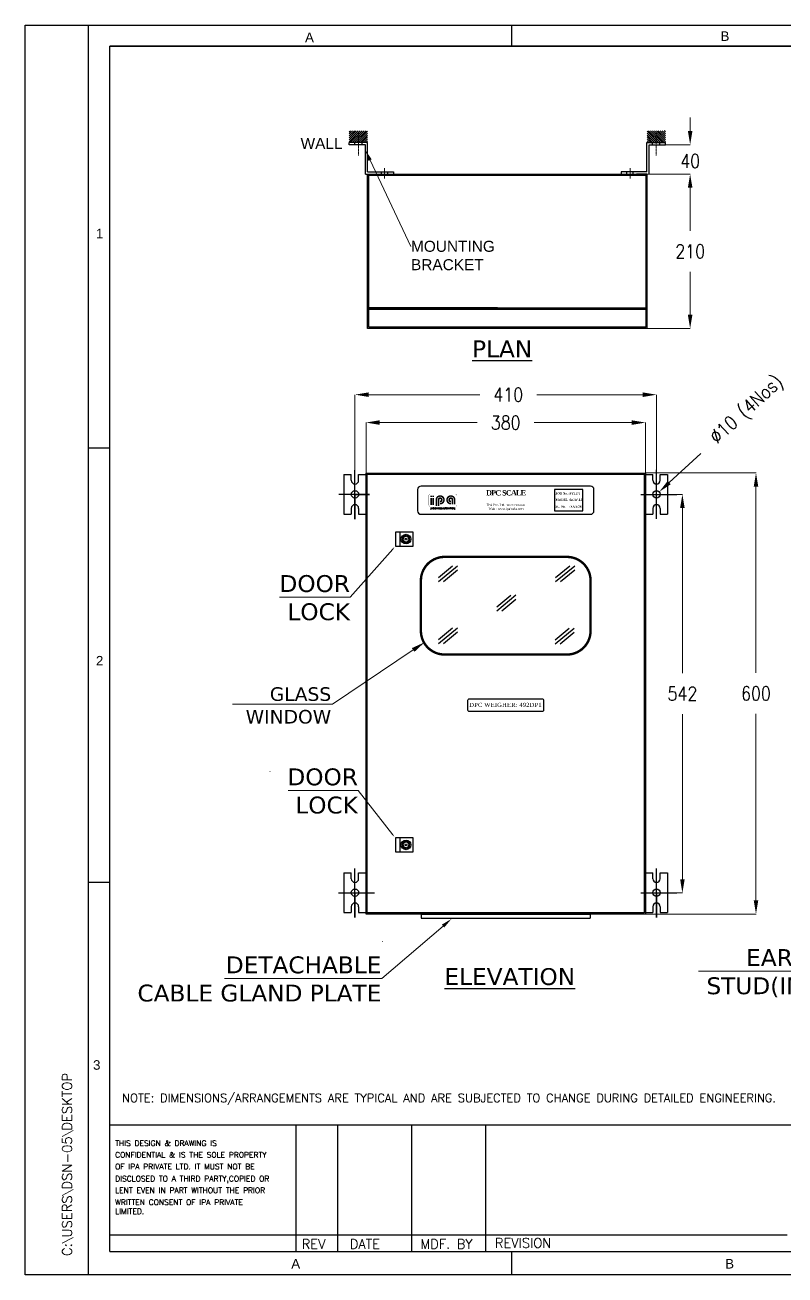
# Model space of a CAD drawing. Header units: inches. Extents: x 784 to 2184505, y 7 to 371504.
# Drawn here: x 232071 to 287668, y 275330 to 366831 of the extents above; entities that cross this region are included whole.
import ezdxf
from ezdxf import colors
from ezdxf.entities.mleader import LeaderData, LeaderLine
from ezdxf.enums import TextEntityAlignment as Align
from ezdxf.math import Vec2, Vec3

# ---------------------------------------------------------------- set-up
doc = ezdxf.new("R2010")
doc.units = ezdxf.units.IN
doc.header["$MEASUREMENT"] = 0
doc.linetypes.add('CENTER', pattern=[2, 1.25, -0.25, 0.25, -0.25])
doc.layers.add('DRG', color=2, linetype='Continuous')
doc.layers.add('SHEET', color=10, linetype='Continuous')
doc.styles.add('R_RomanS', font='romans.shx', dxfattribs={"width": 0.85})
doc.styles.add('ROMAMC', font='romanc.shx', dxfattribs={"height": 7})
doc.styles.add('ROMANC', font='romanc.shx', dxfattribs={"height": 5})
doc.styles.add('ROMAND', font='romand', dxfattribs={"height": 3})
doc.styles.add('ROMANT', font='romant', dxfattribs={"width": 1.3, "height": 4})
doc.styles.get("Standard").update_dxf_attribs({"font": 'arial.ttf'})
doc.dimstyles.get("Standard").update_dxf_attribs({"dimtxt": 0.18, "dimasz": 0.18, "dimexe": 0.18, "dimexo": 0.0625, "dimgap": 0.09, "dimtad": 0, "dimtih": 1, "dimtoh": 1, "dimdec": 4, "dimzin": 0, "dimdsep": 46, "dimtxsty": 'Standard', "dimcen": 0.09, "dimadec": 0, "dimazin": 0, "dimtfac": 1, "dimtdec": 4, "dimtofl": 0, "dimtmove": 0, "dimatfit": 3, "dimfxl": 1, "dimtolj": 1, "dimtzin": 0, "dimarcsym": 0})

# ---------------------------------------------------------------- blocks, each defined once
blk = doc.blocks.new('*D82')
at = {"layer": 'Defpoints', "color": 0}
for p in [(278268, 332475), (280163, 332475), (278268, 303299)]:
    blk.add_point(p, dxfattribs=at)
at = {"layer": 'SHEET', "color": 253, "linetype": 'Continuous', "lineweight": 9}
for p, q in [((278268, 332475), (280164, 332475)), ((278268, 303299), (280164, 303299))]:
    blk.add_line(p, q, dxfattribs=at)
at = {"layer": 'SHEET', "color": 251, "linetype": 'Continuous', "lineweight": 9}
for p, q in [((280163, 331475), (280163, 319387)), ((280163, 304299), (280163, 316387))]:
    blk.add_line(p, q, dxfattribs=at)
at = {"layer": 'SHEET', "color": 251}
for points in [[(280330, 331475), (279997, 331475), (280163, 332475)], [(279997, 304299), (280330, 304299), (280163, 303299)]]:
    blk.add_solid(points, dxfattribs=at)
at = {"layer": 'SHEET', "color": 0, "insert": (280163, 317887), "char_height": 1000, "attachment_point": 5, "style": 'R_RomanS'}
blk.add_mtext('\\A1;542', dxfattribs=at)
blk = doc.blocks.new('*D83')
at = {"layer": 'Defpoints', "color": 0}
for p in [(278268, 339770), (256210, 332475), (278268, 332475)]:
    blk.add_point(p, dxfattribs=at)
at = {"layer": 'SHEET', "color": 253, "linetype": 'Continuous', "lineweight": 9}
for p, q in [((256210, 332475), (256210, 339771)), ((278268, 332475), (278268, 339771))]:
    blk.add_line(p, q, dxfattribs=at)
at = {"layer": 'SHEET', "color": 251, "linetype": 'Continuous', "lineweight": 9}
for p, q in [((257210, 339770), (265334, 339770)), ((277268, 339770), (269519, 339770))]:
    blk.add_line(p, q, dxfattribs=at)
at = {"layer": 'SHEET', "color": 251}
for points in [[(257210, 339937), (257210, 339604), (256210, 339770)], [(277268, 339604), (277268, 339937), (278268, 339770)]]:
    blk.add_solid(points, dxfattribs=at)
at = {"layer": 'SHEET', "color": 0, "insert": (267426, 339770), "char_height": 1000, "attachment_point": 5, "style": 'R_RomanS'}
blk.add_mtext('\\A1;410', dxfattribs=at)
blk = doc.blocks.new('*D84')
at = {"layer": 'Defpoints', "color": 0}
for p in [(277461, 337729), (257017, 334035), (277461, 334035)]:
    blk.add_point(p, dxfattribs=at)
at = {"layer": 'SHEET', "color": 253, "linetype": 'Continuous', "lineweight": 9}
for p, q in [((257017, 334035), (257017, 337729)), ((277461, 334035), (277461, 337729))]:
    blk.add_line(p, q, dxfattribs=at)
at = {"layer": 'SHEET', "color": 251, "linetype": 'Continuous', "lineweight": 9}
for p, q in [((258017, 337729), (265144, 337729)), ((276461, 337729), (269328, 337729))]:
    blk.add_line(p, q, dxfattribs=at)
at = {"layer": 'SHEET', "color": 251}
for points in [[(258017, 337895), (258017, 337562), (257017, 337729)], [(276461, 337562), (276461, 337895), (277461, 337729)]]:
    blk.add_solid(points, dxfattribs=at)
at = {"layer": 'SHEET', "color": 0, "insert": (267236, 337729), "char_height": 1000, "attachment_point": 5, "style": 'R_RomanS'}
blk.add_mtext('\\A1;380', dxfattribs=at)
blk = doc.blocks.new('*D85')
at = {"layer": 'Defpoints', "color": 0}
for p in [(278070, 332293), (278466, 332657)]:
    blk.add_point(p, dxfattribs=at)
at = {"layer": 'SHEET', "color": 251, "linetype": 'Continuous', "lineweight": 9}
blk.add_line((281523, 335468), (279202, 333334), dxfattribs=at)
at = {"layer": 'SHEET', "color": 253, "linetype": 'Continuous', "lineweight": 9}
blk.add_line((278268, 332475), (278268, 332475), dxfattribs=at)
blk.add_line((278268, 332475), (278268, 332475), dxfattribs=at)
at = {"layer": 'SHEET', "color": 251}
blk.add_solid([(279089, 333456), (279315, 333211), (278466, 332657)], dxfattribs=at)
at = {"layer": 'SHEET', "color": 0, "insert": (284924, 338596), "char_height": 1000, "attachment_point": 5, "rotation": 42.60543, "style": 'R_RomanS'}
blk.add_mtext('\\A1;%%c10 (4Nos)', dxfattribs=at)
blk = doc.blocks.new('*D86')
at = {"layer": 'Defpoints', "color": 0}
for p in [(277461, 334038), (277461, 301755), (285547, 301755)]:
    blk.add_point(p, dxfattribs=at)
at = {"layer": 'SHEET', "color": 253, "linetype": 'Continuous', "lineweight": 9}
for p, q in [((277461, 334038), (285548, 334038)), ((277461, 301755), (285548, 301755))]:
    blk.add_line(p, q, dxfattribs=at)
at = {"layer": 'SHEET', "color": 251, "linetype": 'Continuous', "lineweight": 9}
for p, q in [((285547, 333038), (285547, 319397)), ((285547, 302755), (285547, 316397))]:
    blk.add_line(p, q, dxfattribs=at)
at = {"layer": 'SHEET', "color": 251}
for points in [[(285714, 333038), (285381, 333038), (285547, 334038)], [(285381, 302755), (285714, 302755), (285547, 301755)]]:
    blk.add_solid(points, dxfattribs=at)
at = {"layer": 'SHEET', "color": 0, "insert": (285547, 317897), "char_height": 1000, "attachment_point": 5, "style": 'R_RomanS'}
blk.add_mtext('\\A1;600', dxfattribs=at)
blk = doc.blocks.new('*D88')
at = {"layer": 'Defpoints', "color": 0}
for p in [(277573, 355913), (280731, 355913), (277573, 344615)]:
    blk.add_point(p, dxfattribs=at)
at = {"layer": 'SHEET', "color": 253, "linetype": 'Continuous', "lineweight": 9}
for p, q in [((277573, 355913), (280731, 355913)), ((277573, 344615), (280731, 344615))]:
    blk.add_line(p, q, dxfattribs=at)
at = {"layer": 'SHEET', "color": 251, "linetype": 'Continuous', "lineweight": 9}
for p, q in [((280731, 354913), (280731, 351764)), ((280731, 345615), (280731, 348764))]:
    blk.add_line(p, q, dxfattribs=at)
at = {"layer": 'SHEET', "color": 251}
for points in [[(280898, 354913), (280564, 354913), (280731, 355913)], [(280564, 345615), (280898, 345615), (280731, 344615)]]:
    blk.add_solid(points, dxfattribs=at)
at = {"layer": 'SHEET', "color": 0, "insert": (280731, 350264), "char_height": 1000, "attachment_point": 5, "style": 'R_RomanS'}
blk.add_mtext('\\A1;210', dxfattribs=at)
blk = doc.blocks.new('*D89')
at = {"layer": 'Defpoints', "color": 0}
for p in [(278918, 358065), (280731, 358065), (279582, 355913)]:
    blk.add_point(p, dxfattribs=at)
at = {"layer": 'SHEET', "color": 251, "linetype": 'Continuous', "lineweight": 9}
for p, q in [((280731, 359065), (280731, 360065)), ((280731, 354913), (280731, 353913))]:
    blk.add_line(p, q, dxfattribs=at)
at = {"layer": 'SHEET', "color": 253, "linetype": 'Continuous', "lineweight": 9}
for p, q in [((278918, 358065), (280731, 358065)), ((279582, 355913), (280731, 355913))]:
    blk.add_line(p, q, dxfattribs=at)
at = {"layer": 'SHEET', "color": 251}
for points in [[(280564, 359065), (280898, 359065), (280731, 358065)], [(280898, 354913), (280564, 354913), (280731, 355913)]]:
    blk.add_solid(points, dxfattribs=at)
at = {"layer": 'SHEET', "color": 0, "insert": (280731, 356866), "char_height": 1000, "attachment_point": 5, "style": 'R_RomanS'}
blk.add_mtext('\\A1;40', dxfattribs=at)

msp = doc.modelspace()

# ---------------------------------------------------------------- hatches: boundary and pattern name
h = msp.add_hatch()
h.set_pattern_fill('ANSI31', color=256, scale=806.993007, style=0)
h.set_pattern_definition([(45, (362258.31, 390723.83), (-71.32878, 71.32878), [])])
h.paths.add_polyline_path([(255781.95961, 359095.70299), (255781.95961, 358226.56523), (257126.94795, 358226.56523), (257126.94795, 359095.70299)])
h = msp.add_hatch()
h.set_pattern_fill('ANSI31', color=256, scale=806.993007, angle=180, style=0)
h.set_pattern_definition([(135, (172447.37, 390723.83), (71.32878, 71.32878), [])])
h.paths.add_polyline_path([(278923.71876, 359095.70299), (278923.71876, 358226.56523), (277578.73042, 358226.56523), (277578.73042, 359095.70299)])

# ---------------------------------------------------------------- linework, layer by layer
at = {"color": 1, "linetype": 'CENTER', "lineweight": 9, "ltscale": 10}
for p, q in [((256460.21603, 357280.84695, 6066.45786), (256460.21603, 358969.17135, 6066.45786)), ((278245.46234, 357280.84695, 6066.45786), (278245.46234, 358969.17135, 6066.45786))]:
    msp.add_line(p, q, dxfattribs=at)
at = {"color": 0, "ltscale": 20}
for p, q in [((257132.609, 358226.56523, 6066.45786), (255787.62066, 358226.56523, 6066.45786)), ((256971.2104, 358065.16663, 6066.45786), (255787.62066, 358065.16663, 6066.45786)), ((256971.2104, 355913.18528, 6066.45786), (256971.2104, 358065.16663, 6066.45786)), ((257132.609, 356074.58388, 6066.45786), (257132.609, 358226.56523, 6066.45786)), ((277573.06937, 356074.58388, 6066.45786), (277573.06937, 358226.56523, 6066.45786)), ((277573.06937, 358226.56523, 6066.45786), (278918.05771, 358226.56523, 6066.45786)), ((277734.46797, 355913.18528, 6066.45786), (277734.46797, 358065.16663, 6066.45786)), ((277734.46797, 358065.16663, 6066.45786), (278918.05771, 358065.16663, 6066.45786)), ((266641.58053, 346121.67013, 6066.45786), (257132.609, 346121.67013, 6066.45786)), ((257132.609, 346121.67013, 6066.45786), (277573.06937, 346121.67013, 6066.45786)), ((257132.609, 346035.59088, 6066.45786), (277573.06937, 346035.59088, 6066.45786)), ((256210.08155, 330666.28508, 6066.45786), (256210.08155, 334249.79777, 6066.45786)), ((257017.17575, 334034.88951, 6066.45786), (257017.17575, 331129.71468, 6066.45786)), ((277460.99859, 334034.88951, 6066.45786), (277460.99859, 331129.71468, 6066.45786)), ((278267.8904, 330682.94668, 6066.45786), (278267.8904, 334266.45937, 6066.45786)), ((255403.18974, 333927.29044, 6066.45786), (255403.18974, 331022.11561, 6066.45786)), ((255403.18974, 333927.29044, 6066.45786), (255941.18508, 333927.29044, 6066.45786)), ((255941.18508, 333500.50569, 6066.45786), (255941.18508, 333927.29044, 6066.45786)), ((256479.18042, 333500.50569, 6066.45786), (256479.18042, 333927.29044, 6066.45786)), ((256479.18042, 333927.29044, 6066.45786), (257017.17575, 333927.29044, 6066.45786)), ((277460.99859, 333927.29044, 6066.45786), (277998.99393, 333927.29044, 6066.45786)), ((277998.99393, 333500.50569, 6066.45786), (277998.99393, 333927.29044, 6066.45786)), ((278536.98926, 333500.50569, 6066.45786), (278536.98926, 333927.29044, 6066.45786)), ((278536.98926, 333927.29044, 6066.45786), (279074.9846, 333927.29044, 6066.45786)), ((279074.9846, 333927.29044, 6066.45786), (279074.9846, 331022.11561, 6066.45786)), ((257271.79145, 332458.04143, 6066.45786), (255019.45568, 332458.04143, 6066.45786)), ((256210.08155, 332474.70303, 6066.45786), (256210.08155, 330666.28508, 6066.45786)), ((256210.08155, 332458.04143, 6066.45786), (257271.79145, 332458.04143, 6066.45786)), ((277125.24667, 332474.70303, 6066.45786), (279766.57766, 332474.70303, 6066.45786)), ((255941.18508, 331448.90036, 6066.45786), (255941.18508, 331022.11561, 6066.45786)), ((256479.18042, 331448.90036, 6066.45786), (256479.18042, 331022.11561, 6066.45786)), ((277998.99393, 331448.90036, 6066.45786), (277998.99393, 331022.11561, 6066.45786)), ((278536.98926, 331448.90036, 6066.45786), (278536.98926, 331022.11561, 6066.45786)), ((255403.18974, 331022.11561, 6066.45786), (255941.18508, 331022.11561, 6066.45786)), ((256479.18042, 331022.11561, 6066.45786), (257017.17575, 331022.11561, 6066.45786)), ((277460.99859, 331022.11561, 6066.45786), (277998.99393, 331022.11561, 6066.45786)), ((278536.98926, 331022.11561, 6066.45786), (279074.9846, 331022.11561, 6066.45786)), ((255403.18974, 304767.94313, 6066.45786), (255403.18974, 301862.76831, 6066.45786)), ((255403.18974, 304767.94313, 6066.45786), (255941.18508, 304767.94313, 6066.45786)), ((255941.18508, 304341.15839, 6066.45786), (255941.18508, 304767.94313, 6066.45786)), ((256210.08155, 301506.93778, 6066.45786), (256210.08155, 305090.45047, 6066.45786)), ((256479.18042, 304341.15839, 6066.45786), (256479.18042, 304767.94313, 6066.45786)), ((256479.18042, 304767.94313, 6066.45786), (257017.17575, 304767.94313, 6066.45786)), ((277460.99859, 304767.94313, 6066.45786), (277998.99393, 304767.94313, 6066.45786)), ((277998.99393, 304341.15839, 6066.45786), (277998.99393, 304767.94313, 6066.45786)), ((278267.8904, 301506.93778, 6066.45786), (278267.8904, 305090.45047, 6066.45786)), ((278536.98926, 304341.15839, 6066.45786), (278536.98926, 304767.94313, 6066.45786)), ((278536.98926, 304767.94313, 6066.45786), (279074.9846, 304767.94313, 6066.45786)), ((279074.9846, 304767.94313, 6066.45786), (279074.9846, 301862.76831, 6066.45786)), ((257017.17575, 304660.34407, 6066.45786), (257017.17575, 301755.16924, 6066.45786)), ((277460.99859, 304660.34407, 6066.45786), (277460.99859, 301755.16924, 6066.45786)), ((255000.28744, 303298.69412, 6066.45786), (257641.61843, 303298.69412, 6066.45786)), ((256210.08155, 303315.35572, 6066.45786), (256210.08155, 301506.93778, 6066.45786)), ((277125.24667, 303298.69412, 6066.45786), (279766.57766, 303298.69412, 6066.45786)), ((278267.8904, 303315.35572, 6066.45786), (278267.8904, 301506.93778, 6066.45786)), ((255941.18508, 302289.55306, 6066.45786), (255941.18508, 301862.76831, 6066.45786)), ((256479.18042, 302289.55306, 6066.45786), (256479.18042, 301862.76831, 6066.45786)), ((277998.99393, 302289.55306, 6066.45786), (277998.99393, 301862.76831, 6066.45786)), ((278536.98926, 302289.55306, 6066.45786), (278536.98926, 301862.76831, 6066.45786)), ((255403.18974, 301862.76831, 6066.45786), (255941.18508, 301862.76831, 6066.45786)), ((256479.18042, 301862.76831, 6066.45786), (257017.17575, 301862.76831, 6066.45786)), ((261052.14079, 301755.16924, 6066.45786), (267239.08717, 301755.16924, 6066.45786)), ((261052.14079, 301755.16924, 6066.45786), (261052.14079, 301440.967, 6066.45786)), ((267239.08717, 301755.16924, 6066.45786), (273426.03355, 301755.16924, 6066.45786)), ((273426.03355, 301755.16924, 6066.45786), (273426.03355, 301440.967, 6066.45786)), ((277460.99859, 301862.76831, 6066.45786), (277998.99393, 301862.76831, 6066.45786)), ((278536.98926, 301862.76831, 6066.45786), (279074.9846, 301862.76831, 6066.45786))]:
    msp.add_line(p, q, dxfattribs=at)
for p, q in [((255787.62066, 358065.16663, 6066.45786), (255787.62066, 358226.56523, 6066.45786)), ((256191.21836, 358065.16663, 6066.45786), (256191.21836, 358226.56523, 6066.45786)), ((256729.2137, 358065.16663, 6066.45786), (256729.2137, 358226.56523, 6066.45786)), ((277976.46467, 358065.16663, 6066.45786), (277976.46467, 358226.56523, 6066.45786)), ((278514.46001, 358065.16663, 6066.45786), (278514.46001, 358226.56523, 6066.45786)), ((278918.05771, 358065.16663, 6066.45786), (278918.05771, 358226.56523, 6066.45786)), ((257132.609, 356074.58388, 6066.45786), (257889.95992, 356074.58388, 6066.45786)), ((257889.95992, 356074.58388, 6066.45786), (259022.1643, 356074.58388, 6066.45786)), ((258144.87077, 355913.18528, 6066.45786), (258144.87077, 356074.58388, 6066.45786)), ((258603.76277, 355913.18528, 6066.45786), (258603.76277, 356074.58388, 6066.45786)), ((259022.1643, 356074.58388, 6066.45786), (259022.1643, 355913.18528, 6066.45786)), ((276815.71845, 356074.58388, 6066.45786), (275683.51407, 356074.58388, 6066.45786)), ((275683.51407, 356074.58388, 6066.45786), (275683.51407, 355913.18528, 6066.45786)), ((276101.9156, 355913.18528, 6066.45786), (276101.9156, 356074.58388, 6066.45786)), ((276560.8076, 355913.18528, 6066.45786), (276560.8076, 356074.58388, 6066.45786)), ((277573.06937, 356074.58388, 6066.45786), (276815.71845, 356074.58388, 6066.45786)), ((256971.2104, 355913.18528, 6066.45786), (257132.609, 355913.18528, 6066.45786)), ((257132.609, 355913.18528, 6066.45786), (257889.95992, 355913.18528, 6066.45786)), ((277573.06937, 355913.18528, 6066.45786), (276815.71845, 355913.18528, 6066.45786)), ((259481.39986, 329723.55735, -6066.45786), (259481.39986, 328667.75934, -6066.45786)), ((259919.23332, 329399.43941, -6066.45786), (259919.23332, 329468.51918, -6066.45786)), ((259968.39357, 329399.52143, -6066.45786), (259968.39357, 329468.58044, -6066.45786)), ((259919.23332, 328991.87728, -6066.45786), (259919.23332, 328922.7975, -6066.45786)), ((259968.39357, 328991.79526, -6066.45786), (259968.39357, 328922.73625, -6066.45786)), ((259481.39986, 307344.41508, -6066.45786), (259481.39986, 306288.61707, -6066.45786)), ((259919.23332, 307020.29714, -6066.45786), (259919.23332, 307089.37692, -6066.45786)), ((259919.23332, 306612.73501, -6066.45786), (259919.23332, 306543.65524, -6066.45786)), ((259968.39357, 307020.37916, -6066.45786), (259968.39357, 307089.43817, -6066.45786)), ((259968.39357, 306612.65299, -6066.45786), (259968.39357, 306543.59398, -6066.45786)), ((261052.14079, 301440.967, 6066.45786), (273426.03355, 301440.967, 6066.45786))]:
    msp.add_line(p, q)
at = {"color": 1, "linetype": 'CENTER', "lineweight": 9, "ltscale": 20}
for p, q in [((258374.31677, 355606.30818, 6066.45786), (258374.31677, 356343.56616, 6066.45786)), ((276331.3616, 355606.30818, 6066.45786), (276331.3616, 356343.56616, 6066.45786))]:
    msp.add_line(p, q, dxfattribs=at)
at = {"linetype": 'Continuous', "ltscale": 5}
for p, q in [((262314.06764, 326085.11399, 6066.45786), (263713.85595, 327239.37963, 6066.45786)), ((262314.06764, 326377.36412, 6066.45786), (263347.88874, 327231.37888, 6066.45786)), ((262680.03485, 326085.11399, 6066.45786), (263713.85595, 326939.12876, 6066.45786)), ((270886.15907, 326085.11399, 6066.45786), (272285.94738, 327239.37963, 6066.45786)), ((270886.15907, 326377.36412, 6066.45786), (271919.98017, 327231.37888, 6066.45786)), ((271252.12628, 326085.11399, 6066.45786), (272285.94738, 326939.12876, 6066.45786)), ((266588.13841, 323957.17111, 6066.45786), (267987.92672, 325111.43676, 6066.45786)), ((266588.13841, 324249.42124, 6066.45786), (267621.95951, 325103.43601, 6066.45786)), ((266954.10562, 323957.17111, 6066.45786), (267987.92672, 324811.18588, 6066.45786)), ((262314.06764, 321553.44316, 6066.45786), (263713.85595, 322707.70881, 6066.45786)), ((262314.06764, 321845.69329, 6066.45786), (263347.88874, 322699.70805, 6066.45786)), ((262680.03485, 321553.44316, 6066.45786), (263713.85595, 322407.45793, 6066.45786)), ((270852.81703, 321534.05826, 6066.45786), (272252.60534, 322688.3239, 6066.45786)), ((270852.81703, 321826.30838, 6066.45786), (271886.63813, 322680.32315, 6066.45786)), ((271218.78424, 321534.05826, 6066.45786), (272252.60534, 322388.07303, 6066.45786))]:
    msp.add_line(p, q, dxfattribs=at)
at = {"color": 252, "linetype": 'ByBlock', "lineweight": 9}
for p, q in [((255849.2123, 324942.28727, 6066.45786), (250676.89276, 324942.28727, 6066.45786)), ((255868.58014, 324942.28727, 6066.45786), (255849.2123, 324942.28727, 6066.45786)), ((249993.86481, 312188.69538, 6066.45786), (249974.49697, 312188.69538, 6066.45786)), ((256449.2933, 310791.80055, 6066.45786), (251326.47234, 310791.80055, 6066.45786)), ((256449.2933, 310791.80055, 6066.45786), (256429.92547, 310791.80055, 6066.45786)), ((258225.48749, 299748.76353, 6066.45786), (258192.16442, 299748.76353, 6066.45786)), ((258147.04147, 297034.18479, 6066.45786), (246665.98579, 297034.18479, 6066.45786)), ((258166.40931, 297034.18479, 6066.45786), (258147.04147, 297034.18479, 6066.45786))]:
    msp.add_line(p, q, dxfattribs=at)
at = {"color": 252, "lineweight": 9}
msp.add_line((293645.46302, 297567.0649, 6066.45786), (281330.71686, 297567.0649, 6066.45786), dxfattribs=at)
at = {"color": 0, "ltscale": 20, "elevation": 6066.45786}
for points in [[(257132.609, 355913.18528), (277573.06937, 355913.18528), (277573.06937, 344615.28319), (257132.609, 344615.28319)], [(257218.68826, 355827.10602), (277486.99011, 355827.10602), (277486.99011, 344701.36244), (257218.68826, 344701.36244)], [(257017.17575, 334034.88951), (277460.99859, 334034.88951), (277460.99859, 301755.16924), (257017.17575, 301755.16924)], [(257103.25501, 333948.81025), (277374.91933, 333948.81025), (277374.91933, 301841.2485), (257103.25501, 301841.2485)]]:
    msp.add_lwpolyline(points, close=True, dxfattribs=at)
at = {"linetype": 'ByBlock', "ltscale": 100, "elevation": 6066.45786}
for points in [[(261042.83084, 331014.92222), (273435.3435, 331014.92222, 0.4142135624), (273693.52085, 331273.09957), (273693.52085, 332822.16365, 0.4142135624), (273435.3435, 333080.341), (261042.83084, 333080.341, 0.4142135624), (260784.65349, 332822.16365), (260784.65349, 331273.09957, 0.4142135624)], [(264562.30444, 316594.43936), (269915.86991, 316594.43936, 0.4142135624), (270027.40252, 316705.97197), (270027.40252, 317375.16765, 0.4142135624), (269915.86991, 317486.70027), (264562.30444, 317486.70027, 0.4142135624), (264450.77182, 317375.16765), (264450.77182, 316705.97197, 0.4142135624)]]:
    msp.add_lwpolyline(points, format="xyb", close=True, dxfattribs=at)
at = {"color": 7, "const_width": 13.45614, "elevation": 6066.45786}
msp.add_lwpolyline([(263559.86697, 332497.88692), (261722.74461, 332497.88692, 0.4142135624), (261610.61009, 332385.7524), (261610.61009, 331709.51083, 0.4142135624), (261722.74461, 331597.3763), (263559.86697, 331597.3763, 0.4142135624), (263672.00149, 331709.51083), (263672.00149, 332385.7524, 0.4142135624)], format="xyb", close=True, dxfattribs=at)
at = {"color": 7, "const_width": 112.13453, "elevation": 6066.45786}
for points in [[(261777.72619, 332277.63336), (261777.72619, 332389.76788)], [(261777.72619, 331697.60657), (261777.72619, 332213.42538)], [(261934.71453, 332277.63336), (261934.71453, 332389.76788)], [(261934.71453, 331697.60657), (261934.71453, 332213.42538)], [(262158.98358, 331623.60491), (262158.98358, 332072.14302)]]:
    msp.add_lwpolyline(points, dxfattribs=at)
for points in [[(262158.98358, 332072.14302, -2.4142135624), (262439.3199, 331791.8067)], [(262315.97192, 331623.60491), (262315.97192, 332072.14302, -2.4142135624), (262439.3199, 331948.79504)], [(263504.59789, 331735.73944), (263504.59789, 332072.14302, 2.4142135624), (263224.26158, 331791.8067)], [(263347.60956, 331735.73944), (263347.60956, 332072.14302, 2.4142135624), (263224.26158, 331948.79504)]]:
    msp.add_lwpolyline(points, format="xyb", dxfattribs=at)
at = {"ltscale": 100, "elevation": 6066.45786}
msp.add_lwpolyline([(270802.94558, 331273.09957), (272868.36436, 331273.09957), (272868.36436, 332822.16365), (270802.94558, 332822.16365)], close=True, dxfattribs=at)
at = {"elevation": -6066.45786}
for points in [[(259198.40245, 329723.55735), (260440.22796, 329723.55735), (260440.22796, 328667.75934), (259198.40245, 328667.75934)], [(259198.40245, 307344.41508), (260440.22796, 307344.41508), (260440.22796, 306288.61707), (259198.40245, 306288.61707)]]:
    msp.add_lwpolyline(points, close=True, dxfattribs=at)
at = {"color": 252, "linetype": 'ByBlock', "lineweight": 9, "elevation": 6066.45786}
for points in [[(258970.76498, 328467.40553), (255868.58014, 324942.28727)], [(260466.02515, 321081.7784), (254565.22923, 317123.52619)], [(247247.32107, 317123.52619), (254565.22923, 317123.52619)], [(258980.04874, 307550.58466), (256449.2933, 310791.80055)], [(262654.33795, 300871.80794), (258166.40931, 297034.18479)]]:
    msp.add_lwpolyline(points, dxfattribs=at)
at = {"color": 0, "ltscale": 20}
for centre in [(256210.08155, 332474.70303, 6066.45786), (278267.8904, 332474.70303, 6066.45786), (256210.08155, 303315.35572, 6066.45786), (278267.8904, 303315.35572, 6066.45786)]:
    msp.add_circle(centre, 268.99767, dxfattribs=at)
for centre, radius in [((259944.15349, 329195.65834, -6066.45786), 354.87942), ((259944.15349, 329195.65834, -6066.45786), 59.9416), ((259944.15349, 306816.51608, -6066.45786), 354.87942), ((259944.15349, 306816.51608, -6066.45786), 59.9416)]:
    msp.add_circle(centre, radius)
for centre, start, end in [((256210.18275, 333500.50569, 6066.45786), 180, 0), ((278267.99159, 333500.50569, 6066.45786), 180, 0), ((256210.18275, 331448.90036, 6066.45786), 0, 180), ((278267.99159, 331448.90036, 6066.45786), 0, 180), ((256210.18275, 304341.15839, 6066.45786), 180, 0), ((278267.99159, 304341.15839, 6066.45786), 180, 0), ((256210.18275, 302289.55306, 6066.45786), 0, 180), ((278267.99159, 302289.55306, 6066.45786), 0, 180)]:
    msp.add_arc(centre, 268.99767, start, end, dxfattribs=at)
for centre, radius, start, end in [((259944.15349, 329195.65834, -6066.45786), 273.99645, 95.218303772, 264.781696228), ((259944.15349, 329195.65834, -6066.45786), 273.99645, 275.0755120609, 84.9244879391), ((259944.15349, 329195.65834, -6066.45786), 205.29914, 96.9720241923, 263.0279758077), ((259944.15349, 329195.65834, -6066.45786), 205.29914, 276.7808445728, 83.2191554272), ((259944.15349, 306816.51608, -6066.45786), 273.99645, 95.218303772, 264.781696228), ((259944.15349, 306816.51608, -6066.45786), 205.29914, 96.9720241923, 263.0279758077), ((259944.15349, 306816.51608, -6066.45786), 273.99645, 275.0755120609, 84.9244879391), ((259944.15349, 306816.51608, -6066.45786), 205.29914, 276.7808445728, 83.2191554272)]:
    msp.add_arc(centre, radius, start, end)
at = {"color": 252, "lineweight": 9}
for points in [[(258943.83992, 328491.10019, 6066.45786), (259112.93295, 328628.95584, 6066.45786), (258997.69003, 328443.71087, 6066.45786)], [(259008.31841, 307572.65774, 6066.45786), (259112.48724, 307380.96661, 6066.45786), (258951.77906, 307528.51157, 6066.45786)], [(262566.92777, 300974.03024, 6066.45786), (263267.67171, 301396.26901, 6066.45786), (262741.74813, 300769.58565, 6066.45786)]]:
    msp.add_solid(points, dxfattribs=at)
at = {"color": 252}
msp.add_solid([(260373.5047, 321219.704, 6066.45786), (261293.57874, 321636.90111, 6066.45786), (260558.5456, 320943.8528, 6066.45786)], dxfattribs=at)
at = {"layer": 'DRG', "color": 7, "const_width": 176.15028, "elevation": 6066.45786}
for points in [[(262764.76003, 327895.90174, 0.4142135624), (261032.76243, 326163.90414, 0.4142135624)], [(273445.41191, 326163.90414, 0.4142135624), (271713.41431, 327895.90174, 0.4142135624)], [(261032.76243, 322479.07176, 0.4142135624), (262764.76003, 320747.07416, 0.4142135624)], [(271713.41431, 320747.07416, 0.4142135624), (273445.41191, 322479.07176, 0.4142135624)]]:
    msp.add_lwpolyline(points, format="xyb", dxfattribs=at)
for points in [[(271713.41431, 327895.90174), (262764.76003, 327895.90174)], [(261032.76243, 326163.90414), (261032.76243, 322479.07176)], [(273445.41191, 322479.07176), (273445.41191, 326163.90414)], [(271713.41431, 320747.07416), (262764.76003, 320747.07416)]]:
    msp.add_lwpolyline(points, dxfattribs=at)
at = {"layer": 'SHEET', "color": 124, "linetype": 'Continuous', "true_color": 0x00a183}
for p, q in [((236725.08975, 275329.78858, 12132.91572), (236725.08975, 366811.21585, 12132.91572)), ((267689.2716, 365289.619, 12132.91572), (267689.2716, 366830.97488, 12132.91572)), ((238273.29884, 365289.619, 12132.91572), (359033.60807, 365289.619, 12132.91572)), ((238273.29884, 365289.619, 12132.91572), (359033.60807, 365289.619, 12132.91572)), ((238273.29884, 365289.619, 12132.91572), (359033.60807, 365289.619, 12132.91572)), ((359033.60807, 365289.619, 12132.91572), (238273.29884, 365289.619, 12132.91572)), ((238273.29884, 277041.70071, 12132.91572), (238273.29884, 365289.619, 12132.91572)), ((238273.29884, 286330.95527, 12132.91572), (359033.60807, 286330.95527, 12132.91572)), ((238273.29884, 286330.95527, 12132.91572), (359033.60807, 286330.95527, 12132.91572)), ((251892.88163, 286330.95527, 12132.91572), (251892.88163, 277041.70071, 12132.91572)), ((254964.47052, 277029.62401, 12132.91572), (254964.47052, 286318.87857, 12132.91572)), ((260370.60562, 277041.70071, 12132.91572), (260370.60562, 286330.95527, 12132.91572)), ((265776.74071, 277041.70071, 12132.91572), (265776.74071, 286330.95527, 12132.91572)), ((238273.29884, 278280.26799, 12132.91572), (287815.98981, 278280.26799, 12132.91572)), ((238273.29884, 277041.70071, 12132.91572), (359033.60807, 277041.70071, 12132.91572))]:
    msp.add_line(p, q, dxfattribs=at)
at = {"layer": 'SHEET', "color": 0, "linetype": 'Continuous'}
for p, q in [((232080.46247, 335867.53359, 12132.91572), (232075.52271, 335867.53438, 12132.91572)), ((238273.29884, 335866.54564, 12132.91572), (236725.08975, 335866.79263, 12132.91572)), ((232080.46247, 304060.9506, 12132.91572), (232070.68175, 304060.95216, 12132.91572)), ((238273.29884, 304059.96265, 12132.91572), (236725.08975, 304060.20964, 12132.91572)), ((267689.2716, 275329.78858, 12132.91572), (267689.2716, 277041.70071, 12132.91572))]:
    msp.add_line(p, q, dxfattribs=at)
at = {"layer": 'SHEET', "color": 124, "linetype": 'Continuous', "true_color": 0x00a183, "elevation": 12132.91572}
msp.add_lwpolyline([(360581.81717, 275329.78858), (232080.46247, 275329.78858), (232080.46247, 366811.21585), (360581.81717, 366811.21585)], close=True, dxfattribs=at)

# ---------------------------------------------------------------- texts
at = {"color": 7, "style": 'ROMANC'}
msp.add_text('|WEIGHING&AUTOMATION|', height=111.5094152, dxfattribs=at).set_placement((262646.29999, 331435.61115, 6066.45786), align=Align.MIDDLE)
at = {"color": 0}
for s, height, style, p in [('THIS DESIGN & DRAWING IS', 403.693172, 'ROMANC', (238663.75298, 284772.95699, 12132.91572)), ('CONFIDENTIAL & IS THE SOLE PROPERTY', 403.693172, 'ROMANC', (238663.75298, 283924.16622, 12132.91572)), ('OF IPA PRIVATE LTD. IT MUST NOT BE ', 403.693172, 'ROMANC', (238663.75298, 283065.02434, 12132.91572)), ('DISCLOSED TO A THIRD PARTY,COPIED OR', 403.693172, 'ROMANC', (238663.75298, 282174.82914, 12132.91572)), ('LENT EVEN IN PART WITHOUT THE PRIOR ', 403.693172, 'ROMANC', (238663.75298, 281326.03837, 12132.91572)), ('WRITTEN CONSENT OF IPA PRIVATE ', 403.693172, 'ROMANC', (238663.75298, 280456.54538, 12132.91572)), ('LIMITED.', 403.693172, 'ROMANC', (238663.75298, 279786.01244, 12132.91572)), ('REV', 696.694092, 'ROMAND', (252315.89527, 277251.79575, 12132.91572)), ('DATE', 696.694092, 'ROMAND', (255831.07128, 277251.79575, 12132.91572)), ('MDF. BY', 696.694092, 'ROMAND', (260997.71757, 277251.79575, 12132.91572)), ('REVISION', 696.694092, 'ROMAND', (266450.58021, 277327.99135, 12132.91572))]:
    msp.add_text(s, height=height, dxfattribs=dict(at, style=style)).set_placement(p)
at = {"attachment_point": 1}
for s, insert, char_height, width in [('{\\C1;WALL}', (252231.2478, 358564.44843, 6066.45786), 806.993007, 2028.7735536), ('{\\fVerdana|b0|i0|c0|p0;\\L\\C4;PLAN}', (264776.20604, 343745.18472, 6066.45786), 1237.3892768, 4662.6262602), ('\\pxqc;{\\fTimes New Roman|b0|i0|c0|p34;\\W1.05;\\T1.05;IPA \\W1;\\T1;Pvt. Ltd.\\Ftxt.shx|c0;\\H0.71429x; \\fTimes New Roman|b0|i0|c0|p0;BENGALURU-58}', (265770.98323, 331782.33875, 6066.45786), 162.48520879, 2919.0489588), ('\\pxqc;{\\fTimes New Roman|b0|i0|c0|p0;Web : www.ipaindia.com}', (266030.92303, 331492.75002, 6066.45786), 162.4852088, 2488.5181821), ('\\pxqc;{\\fTimes New Roman|b0|i0|c0|p34;\\W1.05;\\T1.05;DPC WEIGHER: 492DP1}', (264123.92477, 317212.44539, 6066.45786), 300, 6198.4358799), ('{\\fVerdana|b0|i0|c0|p0;\\L\\C4;ELEVATION}', (262756.12419, 297792.65128, 6066.45786), 1237.3892768, 4662.6262602)]:
    msp.add_mtext(s, dxfattribs=dict(at, insert=insert, char_height=char_height, width=width))
at = {"color": 0, "ltscale": 20, "insert": (264015.60844, 332781.86062, 6066.45786), "char_height": 391.3811866, "width": 6434.1716543, "attachment_point": 1, "style": 'ROMANT'}
msp.add_mtext('\\pxqc;{\\fTimes New Roman|b1|i0|c0|p0;\\T0.8;DPC SCALE}', dxfattribs=at)
at = {"ltscale": 20, "char_height": 156.5524746, "attachment_point": 1}
for s, insert, width in [('{\\fTimes New Roman|b1|i0|c0|p0;JOB No. :SY1171', (270892.15161, 332618.77884, 6066.45786), 1916.4043016), ('{\\fTimes New Roman|b1|i0|c0|p0;SL. No.    :XXX/26}', (270880.2438, 331657.56315, 6066.45786), 1916.4043016), ('{\\fTimes New Roman|b1|i0|c0|p0;MODEL :BCW-LH}', (270892.15161, 332146.35819, 6066.45786), 1999.5456361)]:
    msp.add_mtext(s, dxfattribs=dict(at, insert=insert, width=width))
at = {"char_height": 1237.3892768, "attachment_point": 3}
for s, insert in [('{\\fVerdana|b0|i0|c0|p0;\\C1;DOOR\\PLOCK}', (256425.08351, 312412.2902, 6066.45786)), ('{\\fVerdana|b0|i0|c0|p0;\\C1;DETACHABLE\\PCABLE GLAND PLATE}', (258142.19952, 298651.35036, 6066.45786)), ('{\\fVerdana|b0|i0|c0|p0;\\C1;EARTHING\\PSTUD(INSIDE)}', (293640.62106, 299184.23047, 6066.45786))]:
    msp.add_mtext(s, dxfattribs=dict(at, insert=insert))
at = {"layer": 'SHEET', "color": 0, "linetype": 'Continuous'}
for s, p in [('A', (252556.27133, 365569.18289, 12132.91572)), ('B', (282952.04271, 365665.88994, 12132.91572)), ('1', (237258.32024, 351220.32671, 12132.91572)), ('2', (237258.32024, 319948.06382, 12132.91572)), ('3', (237048.2341, 290354.8484, 12132.91572)), ('A', (251549.7215, 275802.57401, 12132.91572)), ('B', (283292.53531, 275802.57401, 12132.91572))]:
    msp.add_text(s, height=696.69409, dxfattribs=at).set_placement(p)
at = {"layer": 'SHEET', "color": 124, "linetype": 'Continuous', "style": 'ROMAND'}
msp.add_text('C:\\USERS\\DSN-05\\DESKTOP', height=704.430188, rotation=90, dxfattribs=at).set_placement((235499.80473, 276718.28298, 12132.91572))
at = {"layer": 'SHEET', "color": 0, "linetype": 'Continuous', "style": 'ROMAMC'}
msp.add_text('NOTE: DIMENSIONS/ARRANGEMENTS ARE TYPICAL AND ARE SUBJECTED TO CHANGE DURING DETAILED ENGINEERING.', height=616, dxfattribs=at).set_placement((239175.41522, 287980.16344, -446746.61141))
at = {"layer": 'SHEET', "color": 0, "linetype": 'Continuous', "attachment_point": 3}
for s, insert, char_height in [('{\\fVerdana|b0|i0|c0|p0;\\C1;DOOR\\PLOCK}', (255844.37035, 326562.77692, 6066.45786), 1237.3892768), ('{\\fVerdana|b0|i0|c0|p0;\\C1;GLASS\\P WINDOW}', (254471.32705, 318353.88018, 6066.45786), 996.4969445)]:
    msp.add_mtext(s, dxfattribs=dict(at, insert=insert, char_height=char_height))

# ---------------------------------------------------------------- dimensions: what is measured, and where the dimension line sits
at = {"layer": 'SHEET', "color": 0, "linetype": 'Continuous'}
for base, p1, p2, text, picture, middle in [((280730.8551, 358065.16663, 6066.45786), (279581.84004, 355913.18528, 6066.45786), (278918.05771, 358065.16663, 6066.45786), '40', '*D89', (280730.8551, 356865.51525, 6066.45786)), ((280163.45444, 332474.70303, 6066.45786), (278267.8904, 303298.69412, 6066.45786), (278267.8904, 332474.70303, 6066.45786), '542', '*D82', (280163.45444, 317886.69857, 6066.45786))]:
    dim = msp.add_linear_dim(base=base, p1=p1, p2=p2, angle=90, text=text, dimstyle='Standard', override={"dimtxt": 1000, "dimasz": 1000, "dimgap": 1000, "dimtoh": 0, "dimtxsty": 'R_RomanS', "dimclrd": 251, "dimclre": 253, "dimlwd": 9, "dimlwe": 9}, dxfattribs=at)
    dim.commit()
    dim.dimension.update_dxf_attribs({"geometry": picture, "text_midpoint": middle, "dimtype": 160})
for base, p1, p2, text, picture, middle in [((280730.8551, 355913.18528, 6066.45786), (277573.06937, 344615.28319, 6066.45786), (277573.06937, 355913.18528, 6066.45786), '210', '*D88', (280730.8551, 350264.23423, 6066.45786)), ((285547.4497, 301755.16924, 6066.45786), (277460.99859, 334038.25198, 6066.45786), (277460.99859, 301755.16924, 6066.45786), '600', '*D86', (285547.4497, 317896.71061, 6066.45786))]:
    dim = msp.add_linear_dim(base=base, p1=p1, p2=p2, angle=90, text=text, dimstyle='Standard', override={"dimtxt": 1000, "dimasz": 1000, "dimgap": 1000, "dimtoh": 0, "dimtxsty": 'R_RomanS', "dimclrd": 251, "dimclre": 253, "dimlwd": 9, "dimlwe": 9}, dxfattribs=at)
    dim.commit()
    dim.dimension.update_dxf_attribs({"geometry": picture, "text_midpoint": middle})
for base, p1, p2, text, picture, middle in [((278267.8904, 339770.35137, 6066.45786), (256210.08155, 332474.70303, 6066.45786), (278267.8904, 332474.70303, 6066.45786), '410', '*D83', (267426.28263, 339770.35137, 6066.45786)), ((277460.99859, 337728.80848, 6066.45786), (257017.17575, 334034.88951, 6066.45786), (277460.99859, 334034.88951, 6066.45786), '380', '*D84', (267235.84496, 337728.80848, 6066.45786))]:
    dim = msp.add_linear_dim(base=base, p1=p1, p2=p2, text=text, dimstyle='Standard', override={"dimtxt": 1000, "dimasz": 1000, "dimgap": 1000, "dimtoh": 0, "dimtxsty": 'R_RomanS', "dimclrd": 251, "dimclre": 253, "dimlwd": 9, "dimlwe": 9}, dxfattribs=at)
    dim.commit()
    dim.dimension.update_dxf_attribs({"geometry": picture, "text_midpoint": middle, "dimtype": 160})
dim = msp.add_diameter_dim_2p(p1=(278069.89926, 332292.6062, 6066.45786), p2=(278465.88154, 332656.79985, 6066.45786), text='%%c10 (4Nos)', dimstyle='Standard', override={"dimtxt": 1000, "dimasz": 1000, "dimgap": 1000, "dimtoh": 0, "dimtxsty": 'R_RomanS', "dimclrd": 251, "dimclre": 253, "dimlwd": 9, "dimlwe": 9}, dxfattribs=at)
dim.commit()
dim.dimension.update_dxf_attribs({"geometry": '*D85', "text_midpoint": (284923.96741, 338596.44418, 6066.45786), "dimtype": 163})

# ---------------------------------------------------------------- leaders
ml = msp.add_multileader_mtext('Standard')
ml.set_content('{\\C1;MOUNTING \\PBRACKET}', color=256)
ml.set_leader_properties(color=252, lineweight=9)
ml.build(insert=Vec2(0, 0))
ml.multileader.update_dxf_attribs({"text_right_attachment_type": 6, "dogleg_length": 0.36, "arrow_head_size": 806.99301})
ctx = ml.context
ctx.base_point, ctx.char_height, ctx.arrow_head_size, ctx.landing_gap_size, ctx.plane_origin = Vec3(260307.34302, 350624.83833, 6066.45786), 806.9930066, 806.99301, 0.12308, Vec3(257132.609, 357123.80008, 6066.45786)
ctx.right_attachment = 6
notes = []
notes.append((ctx, [(0, (1, 1, 0), (260287.97519, 350624.83833, 6066.45786), (1, 0), 19.36783, [(0, [(256971.2104, 357670.51572, 6066.45786)], 0, [])])]))
ctx.mtext.insert, ctx.mtext.flow_direction = Vec3(260307.4661, 351035.21574, 6066.45786), 5
for ctx, leaders in notes:
    for number, flags, end, landing, length, lines in leaders:
        leader = LeaderData()
        leader.index, (leader.has_last_leader_line, leader.has_dogleg_vector, leader.attachment_direction) = number, flags
        leader.last_leader_point, leader.dogleg_vector, leader.dogleg_length = Vec3(end), Vec3(landing), length
        for number, points, colour, breaks in lines:
            line = LeaderLine()
            line.index, line.vertices, line.color, line.breaks = number, Vec3.list(points), colors.encode_raw_color(colour), breaks
            leader.lines.append(line)
        ctx.leaders.append(leader)

doc.saveas('drawing.dxf')
